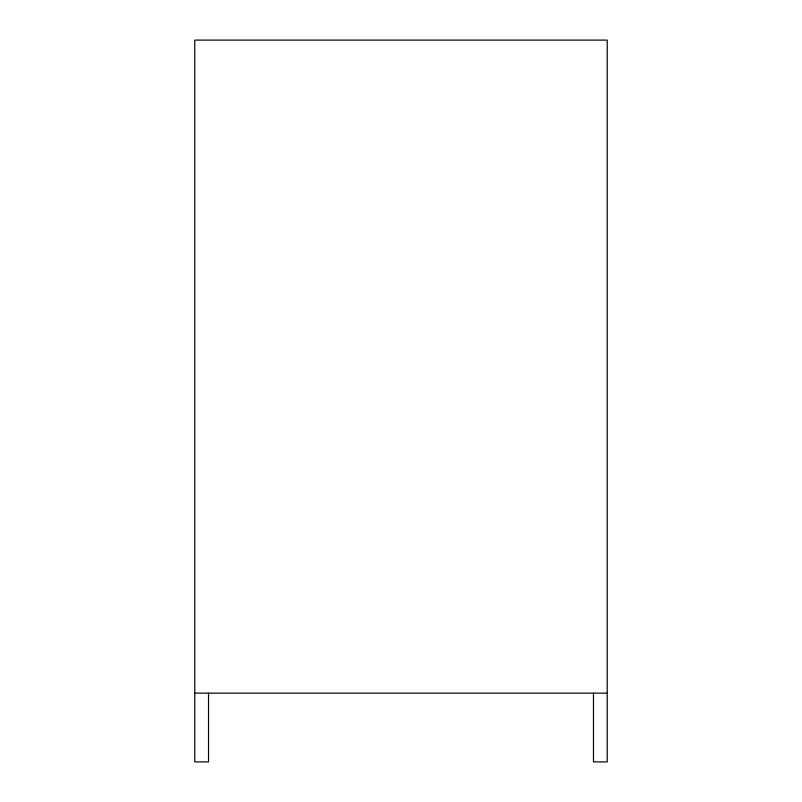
<?xml version="1.0" encoding="UTF-8"?>
<svg xmlns="http://www.w3.org/2000/svg" width="802" height="802" viewBox="0 0 802 802"><rect width="100%" height="100%" fill="white"/><g stroke="black" fill="none" stroke-linecap="round" stroke-linejoin="round"><path stroke-width="1.2" d="M194.776 693.159L607.224 693.159M593.48 693.159L593.48 761.9L607.224 761.9L607.224 40.1L194.776 40.1L194.776 761.9L208.52 761.9L208.52 693.159"/></g></svg>
